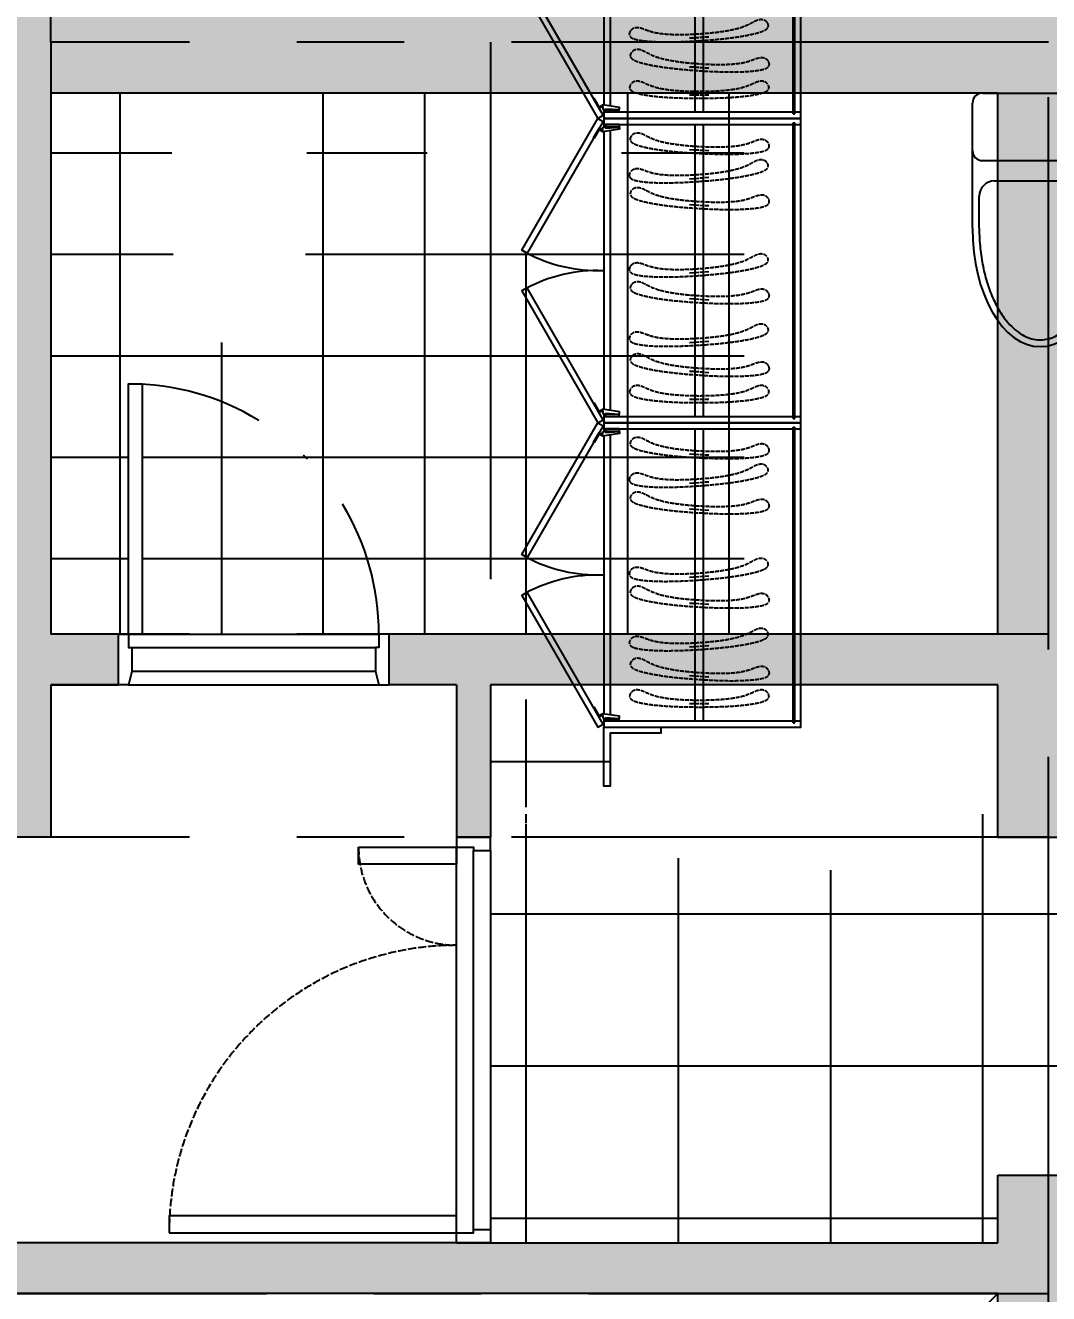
# Model space of a CAD drawing. Header units: millimetres. Extents: x 140860 to 617150, y 61650 to 208518.
# Drawn here: x 545615 to 548640, y 100277 to 104027 of the extents above; entities that cross this region are included whole.
import ezdxf

# ---------------------------------------------------------------- set-up
doc = ezdxf.new("R2010")
doc.units = ezdxf.units.MM
for name, pattern in [('ACAD_ISO02W100', [15, 12, -3]), ('ACAD_ISO04W100', [30, 24, -3, 0, -3]), ('CENTER', [50.800000000000004, 31.75, -6.35, 6.35, -6.35])]:
    doc.linetypes.add(name, pattern=pattern)
for name, color, linetype in [('CEN', 1, 'CENTER'), ('DIM', 3, 'Continuous'), ('FUN', 3, 'Continuous'), ('HAT', 9, 'Continuous'), ('WAL', 2, 'Continuous'), ('WIN', 4, 'Continuous')]:
    doc.layers.add(name, color=color, linetype=linetype)
doc.styles.get("Standard").update_dxf_attribs({"font": 'arial.ttf'})
doc.dimstyles.new('치수100', dxfattribs={"dimscale": 100, "dimtxt": 2.5, "dimasz": 2.5, "dimexe": 1.25, "dimexo": 8, "dimtad": 1, "dimtxsty": 'Standard', "dimcen": 2.5, "dimadec": 0, "dimazin": 0, "dimtfac": 1, "dimtmove": 0, "dimatfit": 1, "dimfxl": 1, "dimarcsym": 0})

# ---------------------------------------------------------------- blocks, each defined once
blk = doc.blocks.new('*U14')
at = {"color": 8}
for p, q in [((57.83243725977809, 612.6049635290054), (27.5215481273226, 595.1049635289982)), ((28.38714795086344, 593.6057006556128), (58.69803708331528, 611.1057006556165)), ((57.83243725977809, 612.6049635290054), (58.69803708331528, 611.1057006556165)), ((842.1675627402219, 612.6049635290054), (841.3019629166847, 611.1057006556165)), ((871.6128520491366, 593.6057006556128), (841.3019629166847, 611.1057006556165)), ((842.1675627402219, 612.6049635290054), (872.4784518726774, 595.1049635289982)), ((25.39589974767296, 582), (18, 582)), ((18.00000000000364, 537.220735255616), (18, 577.220735255616)), ((18, 577.220735255616), (27.56525603190312, 577.220735255616)), ((25, 577.220735255616), (25.00000000000728, 537.220735255616)), ((27.5215481273226, 595.1049635289982), (28.38714795086344, 593.6057006556128)), ((33.82439095215523, 587.8136966245928), (31.01290458155563, 595.1216819531709)), ((38.38306119810295, 586.8394749202542), (32.95422119900832, 596.242501624847)), ((863.5368516455974, 564), (36.46314835440216, 564)), ((860.8489944619587, 582), (39.15100553804086, 582)), ((861.616938801897, 586.8394749202542), (867.0457788009917, 596.242501624847)), ((866.1756090478448, 587.8136966245928), (868.9870954184444, 595.1216819531709)), ((872.4784518726774, 595.1049635289982), (871.6128520491366, 593.6057006556128)), ((882, 577.220735255616), (872.4347439680969, 577.220735255616)), ((882, 582), (874.604100252327, 582)), ((875, 577.220735255616), (874.9999999999927, 537.220735255616)), ((881.9999999999964, 537.220735255616), (882, 577.220735255616)), ((18.00000000000364, 537.220735255616), (25.82360810978935, 537.2207352556123)), ((881.9999999999964, 537.220735255616), (874.1763918902107, 537.2207352556123)), ((18, 0), (882, 0))]:
    blk.add_line(p, q, dxfattribs=at)
at = {"color": 1}
blk.add_line((450, 600.0000000000009), (450, 582.0000000000009), dxfattribs=at)
at = {"color": 8, "linetype": 'Continuous'}
for p, q in [((18, 312.5000000003492), (882, 312.5000000003492)), ((18, 287.500000000349), (882, 287.500000000313))]:
    blk.add_line(p, q, dxfattribs=at)
at = {"color": 8, "linetype": 'ACAD_ISO02W100'}
for p, q in [((69.5204203092544, 328.6517427610816), (69.5204203092544, 271.3482572395587)), ((152.8612018216909, 328.5888318767457), (149.0659125466454, 271.4111681238946)), ((237.6932180426747, 328.5914608660299), (241.4084455153488, 271.4085391346103)), ((366.992655482899, 328.6009644827253), (363.5825564197958, 271.399035517915)), ((443.2328378472207, 328.5769359098364), (447.3710003632391, 271.4230640908039)), ((645.3631450221792, 328.6009644827253), (641.953045959076, 271.399035517915)), ((721.603327386501, 328.5769359098364), (725.7414899025193, 271.4230640908039)), ((807.9628132936214, 328.6124017163238), (804.9609263731163, 271.3875982843165))]:
    blk.add_line(p, q, dxfattribs=at)
for p, q in [((13, 23), (887, 23)), ((13, 23), (13, 18)), ((13, 18), (887, 18)), ((887, 23), (887, 18))]:
    blk.add_line(p, q)
for points in [[(9, 584.41154273188), (398.7114317030082, 809.4115427318616), (389.7114317030082, 824.9999999999816), (0, 600)], [(891, 584.41154273188), (501.2885682969918, 809.4115427318616), (510.2885682969918, 824.9999999999816), (900, 600)]]:
    blk.add_lwpolyline(points, close=True)
for points in [[(18, 22.99999999999992), (18, 582), (0, 582), (0, 0), (18, 0), (18, 17.99999999999994)], [(882, 17.99999999999989), (882, 0), (900, 0), (900, 582), (882, 582), (882, 22.99999999999989)]]:
    blk.add_lwpolyline(points)
at = {"color": 8}
for points in [[(28.58840734937257, 576.7975155827024), (25.79029262526819, 537.5929220807028, 0.3918425513240941), (26.78361175336249, 536.3536033712243), (32.2137573515829, 535.5427447126475), (39.8232164833862, 586.501651758086), (29.36618043846829, 585.5508679813555, 0.8350501042338211)], [(871.4115926506274, 576.7975155827024), (874.2097073747318, 537.5929220807028, -0.3918425513240941), (873.2163882466375, 536.3536033712243), (867.7862426484171, 535.5427447126475), (860.1767835166138, 586.501651758086), (870.6338195615317, 585.5508679813555, -0.8350501042338211)]]:
    blk.add_lwpolyline(points, format="xyb", close=True, dxfattribs=at)
at = {"color": 1}
for centre, start, end in [((900, 600), 149.9999999999965, 179.9999999999999), ((0, 600), 1.144999685326866e-13, 29.99999999999526)]:
    blk.add_arc(centre, 450, start, end, dxfattribs=at)
at = {"color": 8}
for centre, start, end in [((35.66415754245827, 585.269715162767), 125.8738505391974, 169.4815578102439), ((35.66415754245827, 585.269715162767), 20.90886654812152, 30.00000000005818), ((864.3358424575417, 585.269715162767), 149.9999999999449, 159.0911334518781), ((864.3358424575417, 585.269715162767), 10.51844218975561, 54.12614946079784)]:
    blk.add_arc(centre, 3.139519514975, start, end, dxfattribs=at)
at = {"color": 8, "linetype": 'ACAD_ISO02W100'}
for points in [[(59.48765630746493, 300.000000000291), (59.48765630746493, 383.5598934752634), (69.39593159042488, 482.4603874194618), (86.37986854280462, 512.476105864971), (109.8922687216505, 498.8189326136674), (112.1002071342227, 472.7638035616656), (86.37986854280462, 433.2405727343466), (79.09070730096937, 353.5336097028921), (79.09070730096937, 300.000000000291), (79.09070730096937, 246.4663902976899), (86.37986854280553, 166.7594272662355), (112.1002071342236, 127.2361964389167), (109.8922687216518, 101.1810673869148), (86.37986854280553, 87.52389413561116), (69.39593159042579, 117.5396125811203), (59.48765630746539, 216.4401065253186), (59.48765630746493, 300.0000000002909)], [(140.9528222108011, 300.6644838666478), (146.4871097788837, 384.0409041463798), (162.9239461753214, 482.0680025976044), (181.8585739852524, 510.8929455793669), (204.4148142648237, 495.7085006492237), (204.8922373751475, 469.5643462524199), (176.6106947968174, 431.8313906078268), (164.0584357864022, 352.7822121108774), (160.5128306123079, 299.3661466273558), (156.9672254382131, 245.9500811438343), (158.9612791601867, 165.9353601416274), (182.0074650160104, 124.7954171447593), (178.0787072808898, 98.94373239097743), (153.7133999717516, 86.87380517008727), (138.7547374373094, 117.9484875237842), (135.4185346427194, 217.2880635869157), (140.9528222108011, 300.6644838666477)], [(229.5391762323598, 299.3495334517544), (224.1216347158784, 382.7336209113287), (227.5969258962295, 482.068428369244), (242.5990834061004, 513.1221356882022), (266.9474669591918, 501.0181048828115), (270.8400242558719, 475.1609445661362), (247.7362583409185, 434.0533103258424), (245.6301728757271, 354.0414597578145), (249.1009833450803, 300.6204822070783), (252.5717938144335, 247.1995046563422), (265.0133587403525, 168.1328284298732), (293.242041286192, 130.3603109864603), (292.7280125511552, 104.2168506873771), (270.1505336751707, 89.06400306751351), (251.2562840607484, 117.9154293703911), (234.956717748842, 215.9654459921801), (229.5391762323598, 299.3495334517543)], [(355.2726225951319, 300.5970442954412), (360.2452261262906, 384.0088480864553), (376.0214556594783, 482.1444288062203), (394.7615116729803, 511.0962468633527), (417.419510908052, 496.064067578572), (418.0730098134773, 469.923721729085), (390.0462484593359, 432.0011395347681), (378.02668774228, 352.8692117971214), (374.8409319260336, 299.4304774589124), (371.6551761097876, 245.9917431207033), (374.1881013287543, 165.9922673902822), (397.510851009315, 125.0084786485782), (393.7562991623236, 99.13091921229373), (369.4728381151108, 86.89716006169752), (354.3052200577936, 117.8703877054198), (350.3000190639741, 217.1852405044269), (355.2726225951319, 300.597044295441)], [(435.2953496526025, 299.2754854695184), (429.261084618397, 382.6172123717472), (432.0014062094001, 481.9750115576552), (446.7734192360481, 513.1388543781906), (471.2106815711099, 501.2152830611026), (475.2944224688881, 475.3876272977546), (452.4954012438393, 434.1101973454612), (450.9812975237601, 354.0849555949236), (454.8472190292723, 300.6911168239227), (458.7131405347845, 247.2972780529217), (471.7392967480259, 168.3248076495251), (500.2466462129037, 130.7621583982532), (499.9260397008175, 104.6156107597103), (477.4612787558181, 89.29615061679567), (458.3541046187374, 118.0070085750275), (441.3296146868083, 215.9337585672895), (435.2953496526025, 299.2754854695183)], [(633.6431121344121, 300.5970442954412), (638.6157156655709, 384.0088480864553), (654.3919451987585, 482.1444288062203), (673.1320012122605, 511.0962468633527), (695.7900004473322, 496.064067578572), (696.4434993527575, 469.923721729085), (668.4167379986161, 432.0011395347681), (656.3971772815603, 352.8692117971214), (653.2114214653138, 299.4304774589124), (650.0256656490678, 245.9917431207033), (652.5585908680346, 165.9922673902822), (675.8813405485953, 125.0084786485782), (672.1267887016038, 99.13091921229373), (647.843327654391, 86.89716006169752), (632.6757095970738, 117.8703877054198), (628.6705086032543, 217.1852405044269), (633.6431121344121, 300.597044295441)], [(713.6658391918827, 299.2754854695184), (707.6315741576773, 382.6172123717472), (710.3718957486803, 481.9750115576552), (725.1439087753283, 513.1388543781906), (749.5811711103902, 501.2152830611026), (753.6649120081684, 475.3876272977546), (730.8658907831195, 434.1101973454612), (729.3517870630403, 354.0849555949236), (733.2177085685526, 300.6911168239227), (737.0836300740648, 247.2972780529217), (750.1097862873062, 168.3248076495251), (778.6171357521839, 130.7621583982532), (778.2965292400977, 104.6156107597103), (755.8317682950983, 89.29615061679567), (736.7245941580177, 118.0070085750275), (719.7001042260886, 215.9337585672895), (713.6658391918827, 299.2754854695183)], [(796.4428815875917, 300.5255740165902), (800.8202305222749, 383.9707333360662), (815.8958790060951, 482.2163767218248), (834.4288920775907, 511.3011647508659), (857.1935664568664, 496.4310287800056), (858.0335553353452, 470.2960108799884), (830.278078067251, 432.1744280966487), (818.8234151776969, 352.9587571382216), (816.0190160855459, 299.4986531959137), (813.2146169933949, 246.0385492536057), (816.3182594303667, 166.0591817209066), (839.9328273420115, 125.2428397163489), (836.3630027335967, 99.33915090152288), (812.1674454200274, 86.93244506668944), (796.779225088138, 117.796666152272), (792.0655326529086, 217.0804146971139), (796.4428815875917, 300.5255740165901)]]:
    blk.add_open_spline(points, degree=3, knots=[0, 0, 0, 0, 1, 2, 3, 4, 5, 6, 6, 6, 7, 8, 9, 10, 11, 12, 12, 12, 12], dxfattribs=at)
blk = doc.blocks.new('변기')
at = {"linetype": 'ByBlock'}
for p, q in [((-170, 0), (170, 0)), ((-200, -170), (-200, -30)), ((200, -170), (200, -30)), ((-200, -400), (-200, -170)), ((200, -400), (200, -170)), ((-170, -200), (170, -200))]:
    blk.add_line(p, q, dxfattribs=at)
at = {"color": 8, "linetype": 'ByBlock'}
for p, q in [((-135, -260), (135, -260)), ((-180, -400), (-180, -305)), ((180, -400), (180, -305))]:
    blk.add_line(p, q, dxfattribs=at)
at = {"linetype": 'ByBlock'}
for centre, start, end in [((-170, -30), 90, 180), ((170, -30), 0, 90), ((-170, -170), 180, 270), ((170, -170), 270, 0)]:
    blk.add_arc(centre, 30, start, end, dxfattribs=at)
at = {"color": 8, "linetype": 'ByBlock'}
for centre, start, end in [((-135, -305), 90, 180), ((135, -305), 0, 90)]:
    blk.add_arc(centre, 45, start, end, dxfattribs=at)
at = {"linetype": 'ByBlock'}
blk.add_ellipse((0, -400), major_axis=(0, 350), ratio=0.5714285714285714, start_param=1.570796326794897, end_param=4.71238898038469, dxfattribs=at)
at = {"color": 8, "linetype": 'ByBlock'}
blk.add_open_spline([(-180, -400), (-180, -410.1869004060864), (-179.737068768969, -420.3737896171515), (-178.2407227293588, -449.3055829998339), (-176.3692516685696, -467.9422658626572), (-170.8901910792629, -504.3552809737739), (-167.2825622314704, -522.1311054452672), (-158.455969899398, -556.2889102018671), (-153.2369236826198, -572.6703141845646), (-141.3755887649313, -603.5445995853515), (-134.7331985352212, -618.0366984325228), (-120.2795419677277, -644.6962279897416), (-112.4683967551391, -656.8623965625302), (-97.76943517650943, -676.193515076593), (-91.04517423934885, -683.8718285585637), (-77.25466170304571, -697.4726792827132), (-70.18939994546236, -703.3947055382305), (-55.89650753105525, -713.4413286920171), (-48.67054824641673, -717.5662787153269), (-34.19613736044266, -724.0524116611923), (-26.94872659628163, -726.4157034574891), (-12.48389185441192, -729.4529474471929), (-5.264666746661533, -730.1294300145819), (9.17451320530381, -729.8300357399858), (16.39796660290449, -728.853833959729), (30.87045982579002, -725.2043495799298), (38.12071580227348, -722.5283627119497), (52.58147146520787, -715.4053534099949), (59.79063865021453, -710.9565408830531), (74.01882360427408, -700.2634868618916), (81.0362507708196, -694.0191327387583), (94.69767450718791, -679.7889108514064), (101.340818278899, -671.8036053588148), (114.0764682589215, -654.2129837679677), (120.1686878114415, -644.6082209926099), (131.6474024810886, -623.948990536097), (137.0338545710838, -612.8949118353776), (146.9718783139542, -589.5416991841048), (151.5234756357095, -577.2428279505693), (159.6882727687189, -551.629446074774), (163.3015033920237, -538.315129532537), (169.5106557827676, -510.9183960576775), (172.1065982791479, -496.8361419421271), (176.2260578537825, -468.1639678392094), (177.7495858392795, -453.5741983404732), (179.5725336485775, -425.9711006616126), (180, -412.9855691744015), (180, -400)], degree=3, knots=[1.570796326794897, 1.570796326794897, 1.570796326794897, 1.570796326794897, 1.661060001279006, 1.661060001279006, 1.828273719406259, 1.828273719406259, 1.995487437533511, 1.995487437533511, 2.162701155660764, 2.162701155660764, 2.329914873788017, 2.329914873788017, 2.497128591915269, 2.497128591915269, 2.628390990860684, 2.628390990860684, 2.759653389806098, 2.759653389806098, 2.890915788751512, 2.890915788751512, 3.022178187696926, 3.022178187696926, 3.15344058664234, 3.15344058664234, 3.284702985587754, 3.284702985587754, 3.415965384533168, 3.415965384533168, 3.547227783478582, 3.547227783478582, 3.678490182423996, 3.678490182423996, 3.80975258136941, 3.80975258136941, 3.941014980314824, 3.941014980314824, 4.072277379260238, 4.072277379260238, 4.203539778205652, 4.203539778205652, 4.334802177151066, 4.334802177151066, 4.46606457609648, 4.46606457609648, 4.597326975041894, 4.597326975041894, 4.71238898038469, 4.71238898038469, 4.71238898038469, 4.71238898038469], dxfattribs=at)
blk = doc.blocks.new('*U8')
at = {"color": 8}
for p, q in [((30, 0), (1170.000000000015, 0)), ((40, -50), (1160.000000000015, -50)), ((1160.000000000015, -100), (40, -100))]:
    blk.add_line(p, q, dxfattribs=at)
for points in [[(29.99999999994179, 849.9999999999854), (30, 0), (80, 0), (79.99999999994179, 849.9999999999854)], [(1170.000000000073, 290.0000000000291), (1170.000000000015, 0), (1120.000000000015, 0), (1120.000000000073, 290.0000000000291)], [(0, 0), (30, 0), (30, -50), (40, -50), (40, -100), (0, -100)], [(1200.000000000015, 0), (1170.000000000015, 0), (1170.000000000015, -50), (1160.000000000015, -50), (1160.000000000015, -100), (1200.000000000015, -100)]]:
    blk.add_lwpolyline(points, close=True)
at = {"color": 1, "linetype": 'ACAD_ISO04W100'}
for centre, radius, start, end in [((30, 0), 849.9999999999854, 7.016709298534874e-15, 90), ((1170.000000000015, 5.820766091346741e-11), 290.0000000000291, 90, 180)]:
    blk.add_arc(centre, radius, start, end, dxfattribs=at)
blk = doc.blocks.new('*U9')
at = {"color": 8}
for p, q in [((30, 0), (770, 0)), ((40, -40), (760, -40)), ((760, -110), (40, -110)), ((30.00000000001455, -150), (769.9999999999854, -150))]:
    blk.add_line(p, q, dxfattribs=at)
for points in [[(30, 0), (29.99999999999999, 740), (70, 740), (70, 0)], [(0, -150), (0, 0), (30, 0), (30, -40), (40, -40), (40, -110), (30.00000000001455, -150)], [(800, -150), (800, 0), (770, 0), (770, -40), (760, -40), (760, -110), (769.9999999999854, -150)]]:
    blk.add_lwpolyline(points, close=True)
at = {"color": 1}
for start, end in [(58.67428233627227, 90), (44.3179033588327, 45.68209664116776), (0, 31.32571766372737)]:
    blk.add_arc((30, 0), 740, start, end, dxfattribs=at)
blk = doc.blocks.new('*D109')
at = {"layer": 'Defpoints', "color": 0, "transparency": 16777216}
for p in [(548639.5315063708, 105277.531924489), (546989.5315063708, 103976.8497476398), (548639.5315063708, 103976.8497476398)]:
    blk.add_point(p, dxfattribs=at)
at = {"layer": 'DIM', "color": 0, "lineweight": -2, "transparency": 16777216}
for p, q in [((546989.5315063708, 104776.8497476398), (546989.5315063708, 105402.531924489)), ((548639.5315063708, 104776.8497476398), (548639.5315063708, 105402.531924489)), ((547239.5315063708, 105277.531924489), (548389.5315063708, 105277.531924489))]:
    blk.add_line(p, q, dxfattribs=at)
at = {"layer": 'DIM', "color": 0, "transparency": 16777216}
for points in [[(547239.5315063708, 105319.1985911557), (547239.5315063708, 105235.8652578223), (546989.5315063708, 105277.531924489)], [(548389.5315063708, 105319.1985911557), (548389.5315063708, 105235.8652578223), (548639.5315063708, 105277.531924489)]]:
    blk.add_solid(points, dxfattribs=at)
at = {"layer": 'DIM', "color": 0, "transparency": 16777216, "insert": (547814.5315063708, 105467.6751714194), "char_height": 250, "attachment_point": 5}
blk.add_mtext('1650', dxfattribs=at)

msp = doc.modelspace()

# ---------------------------------------------------------------- hatches: boundary and pattern name
at = {"layer": 'HAT', "true_color": 0x939598}
h = msp.add_hatch(color=252, dxfattribs=at)
h.dxf.hatch_style = 1
h.paths.add_polyline_path([(540939.5315063708, 105056.8497476398), (540939.5315063708, 105126.8497476398), (539839.5315063708, 105126.8497476398), (539839.5315063708, 100276.8497476398), (539839.5315063708, 99576.84974763978), (540139.5315063708, 99576.84974763978), (540139.5315063708, 100276.8497476398), (543389.5315063708, 100276.8497476398), (543389.5315063708, 101626.8497476398), (543589.5315063708, 101626.8497476398), (543589.5315063708, 101776.8497476398), (543239.5315063708, 101776.8497476398), (543239.5315063708, 100426.8497476398), (540139.5315063708, 100426.8497476398), (540139.5315063708, 104826.8497476398), (540939.5315063708, 104826.8497476398)])
h.paths.add_polyline_path([(545839.5315063708, 105126.8497476398), (543939.5315063708, 105126.8497476398), (543939.5315063708, 104826.8497476398), (545539.5315063708, 104826.8497476398), (545539.5315063708, 103826.8497476398), (545539.5315063708, 103769.8497476398), (545539.5315063708, 103751.8497476398), (545539.5315063709, 101776.8497476398), (544489.5315063708, 101776.8497476398), (544489.5315063708, 101626.8497476398), (545689.5315063708, 101626.8497476398), (545689.5315063708, 102076.8497476398), (545889.5315063708, 102076.8497476398), (545889.5315063708, 102226.8497476398), (545689.5315063708, 102226.8497476398), (545689.5315063708, 103826.8497476398), (548489.5315063708, 103826.8497476398), (548489.5315063708, 102226.8497476398), (547739.5315063708, 102226.8497476398), (546689.5315063708, 102226.8497476398), (546689.5315063708, 102076.8497476398), (546889.5315063708, 102076.8497476398), (546889.5315063708, 101626.8497476398), (546989.5315063708, 101626.8497476398), (546989.5315063708, 102076.8497476398), (548489.5315063708, 102076.8497476398), (548489.5315063708, 101626.8497476398), (548789.5315063708, 101626.8497476398), (548789.5315063708, 102226.8497476398), (548789.5315063708, 104126.8497476398), (545839.5315063708, 104126.8497476398)])
h.paths.add_polyline_path([(548789.5315063708, 100276.8497476398), (548789.5315063708, 100626.8497476398), (548689.5315063708, 100626.8497476398), (548489.5315063708, 100626.8497476398), (548489.5315063708, 100426.8497476398), (546989.5315063708, 100426.8497476398), (546889.5315063708, 100426.8497476398), (544739.5315063708, 100426.8497476398), (544739.5315063708, 100276.8497476398), (548489.5315063708, 100276.8497476398), (548489.5315063708, 98576.84974763978), (548719.5315063708, 98576.84974763978), (548789.5315063708, 98576.84974763978)])
h.paths.add_polyline_path([(548789.5315063708, 97476.84974763978), (548489.5315063708, 97476.84974763978), (548489.5315063708, 96576.84974763978), (545839.5315063708, 96576.84974763978), (545839.5315063708, 97476.84974763978), (544489.5315063708, 97476.84974763978), (544489.5315063708, 96626.84974763978), (544589.5315063708, 96626.84974763978), (544589.5315063708, 97376.84974763978), (545739.5315063708, 97376.84974763978), (545739.5315063708, 97016.84974763978), (545739.5315063708, 96576.84974763978), (545739.5315063708, 95676.84974763978), (545379.5315063708, 95676.84974763978), (544589.5315063708, 95676.84974763978), (544589.5315063708, 95726.84974763978), (544489.5315063708, 95726.84974763978), (544489.5315063708, 95676.84974763978), (540139.5315063708, 95676.84974763978), (540139.5315063708, 96376.84974763979), (539909.5315063708, 96376.84974763979), (539839.5315063708, 96376.84974763978), (539839.5315063708, 95376.84974763978), (546039.5315063708, 95376.84974763978), (546039.5315063708, 96276.84974763978), (548789.5315063708, 96276.84974763978)])
at = {"layer": 'HAT'}
h = msp.add_hatch(dxfattribs=at)
h.set_pattern_fill('_USER', color=256, scale=150, pattern_type=0)
h.set_pattern_definition([(0, (126795, 150.0000000000437), (0, 150), [])])
edge = h.paths.add_edge_path()
edge.add_line((544913.794935697, 104201.113176966), (544957.5315063708, 104244.8497476398))
edge.add_line((544957.5315063708, 104244.8497476398), (544957.5315063708, 104610.6726142938))
edge.add_line((544957.5315063708, 104610.6726142938), (544954.7432916329, 104612.2823908232))
edge.add_line((544954.7432916329, 104612.2823908232), (544938.0300055956, 104609.7866727156))
edge.add_line((544938.0300055956, 104609.7866727156), (544928.4258057151, 104593.1517105565))
edge.add_line((544928.4258057151, 104593.1517105565), (544926.9265428418, 104594.01731038))
edge.add_line((544926.9265428418, 104594.01731038), (544954.5605579212, 104624.3119702489))
edge.add_arc((544958.4277969359, 104622.0792187626), 4.465502972586933, -81.50703938243203, 149.9999999996209, ccw=False)
edge.add_line((544959.0872976885, 104617.6626844249), (545002.3107711151, 104619.5622468446))
edge.add_line((545002.3107711151, 104619.5622468446), (545002.3107711151, 104626.02613953))
edge.add_arc((545002.0218009299, 104624.8935004835), 1.168920432514613, 8.492960617443373, 75.68745538620908, ccw=False)
edge.add_line((545003.1779029996, 104625.0661358864), (545003.9887616581, 104619.6359902882))
edge.add_line((545003.9887616581, 104619.6359902882), (544975.5315063708, 104615.3865992854))
edge.add_line((544975.5315063708, 104615.3865992854), (544975.5315063708, 104262.8497476398))
edge.add_line((544975.5315063708, 104262.8497476398), (545111.2776181682, 104398.5958594372))
edge.add_spline(control_points=[(545111.2776181682, 104398.5958594372), (545097.6096866467, 104400.8742846004), (545050.7848403068, 104410.5152170704), (545028.4352595074, 104424.981748852), (545043.4674387921, 104447.6397480871), (545069.6077846417, 104448.2932469925), (545096.5157834695, 104428.4068358351), (545127.9322775948, 104419.9852245842), (545131.7370677465, 104419.0553090155)], knot_values=[0.6841267009211387, 0.6841267009211387, 0.6841267009211387, 0.6841267009211387, 1, 2, 3, 4, 5, 5.12865242324556, 5.12865242324556, 5.12865242324556, 5.12865242324556], degree=3, periodic=0)
edge.add_line((545131.7370677465, 104419.0553090155), (545174.6359891987, 104461.9542304678))
edge.add_spline(control_points=[(545174.6359891988, 104461.9542304678), (545129.181642337, 104460.4500464916), (545054.4764515058, 104463.6816186592), (545026.3926519926, 104476.9936564151), (545038.3162233096, 104501.4309187502), (545064.143879073, 104505.5146596479), (545101.406888519, 104484.9329484258), (545163.2155074382, 104481.9345384111), (545195.5161688705, 104482.8344101396)], knot_values=[0.2965016212924941, 0.2965016212924941, 0.2965016212924941, 0.2965016212924941, 1, 2, 3, 4, 5, 5.708236158773217, 5.708236158773217, 5.708236158773217, 5.708236158773217], degree=3, periodic=0)
edge.add_line((545195.5161688705, 104482.8344101395), (545227.0315063703, 104514.3497476394))
edge.add_line((545227.0315063704, 104514.3497476394), (545227.0315063704, 104548.9556976711))
edge.add_spline(control_points=[(545227.0315063705, 104548.9556976711), (545150.8127054507, 104553.4041480681), (545056.8419539111, 104568.0471372543), (545028.2303416198, 104586.2786397174), (545043.1004775907, 104609.0433140966), (545069.2354954907, 104609.8833029751), (545106.3043815683, 104582.894270785), (545180.1026270972, 104571.6341907106), (545227.0315063704, 104568.6252540748)], knot_values=[0.04880651741538056, 0.04880651741538056, 0.04880651741538056, 0.04880651741538056, 1, 2, 3, 4, 5, 5.917157424042503, 5.917157424042503, 5.917157424042503, 5.917157424042503], degree=3, periodic=0)
edge.add_spline(control_points=[(545227.0315063704, 104568.6252540748), (545231.2703743596, 104568.3534707851), (545235.6040804533, 104568.1010873701), (545240.0328531748, 104567.8687637253), (545244.1107406791, 104567.6548467448), (545248.1102505713, 104567.4662764231), (545252.0315063704, 104567.3025217759)], knot_values=[5.917157424042503, 5.917157424042503, 5.917157424042503, 5.917157424042503, 6, 6, 6, 6.076279079228819, 6.076279079228819, 6.076279079228819, 6.076279079228819], degree=3, periodic=0)
edge.add_spline(control_points=[(545252.0315063704, 104567.3025217759), (545261.5563353414, 104566.9047576189), (545270.6194523914, 104566.6534099916), (545279.2226277462, 104566.5408690151)], knot_values=[6.076279079228819, 6.076279079228819, 6.076279079228819, 6.076279079228819, 6.261562881392669, 6.261562881392669, 6.261562881392669, 6.261562881392669], degree=3, periodic=0)
edge.add_line((545279.2226277462, 104566.5408690151), (545539.5315063708, 104826.8497476398))
edge.add_line((545539.5315063708, 104826.8497476398), (543939.5315063708, 104826.8497476398))
edge.add_line((543939.5315063708, 104826.8497476398), (543894.5315063706, 104826.8497476398))
edge.add_line((543894.5315063708, 104826.8497476398), (540984.5315063708, 104826.8497476398))
edge.add_line((540984.5315063708, 104826.8497476398), (540939.5315063708, 104826.8497476398))
edge.add_line((540939.5315063708, 104826.8497476398), (540139.5315063708, 104826.8497476398))
edge.add_line((540139.5315063708, 104826.8497476398), (540139.5315063708, 100426.8497476398))
edge.add_line((540139.5315063708, 100426.8497476398), (540439.5315063708, 100426.8497476398))
edge.add_line((540439.5315063708, 100426.8497476398), (540439.5315063708, 100876.8497476398))
edge.add_line((540439.5315063708, 100876.8497476398), (540889.5315063708, 100876.8497476398))
edge.add_line((540889.5315063708, 100876.8497476398), (540889.5315063708, 102526.8497476398))
edge.add_line((540889.5315063708, 102526.8497476398), (542489.5315063708, 102526.8497476398))
edge.add_line((542489.5315063708, 102526.8497476398), (542489.5315063708, 101776.8497476398))
edge.add_line((542489.5315063708, 101776.8497476398), (544765.6694395731, 104052.9876808422))
edge.add_line((544765.6694395731, 104052.9876808422), (544714.5315063708, 104141.5611793428))
edge.add_line((544714.5315063708, 104141.5611793428), (544730.119963639, 104150.5611793428))
edge.add_line((544730.119963639, 104150.5611793428), (544730.3000356966, 104150.2492853899))
edge.add_arc((544939.5315063708, 103751.8497476398), 449.9999999999645, 93.27867101688071, 117.70755722404519, ccw=False)
h.paths.add_polyline_path([(543248.962788297, 103665.1124446256), (543248.962788297, 102939.7715048468), (542092.7195119855, 102939.7715048468), (542092.7195119855, 103665.1124446256)], flags=0)
h.paths.add_polyline_path([(542707.7736328432, 104085.3199109807), (542637.7736328432, 104085.3199109807), (542637.7736328432, 104025.3199109807), (542087.7736328432, 104025.3199109807), (542087.7736328432, 104085.3199109807), (542087.7736328432, 104525.3199109807), (542087.7736328432, 104585.3199109807), (542637.7736328432, 104585.3199109807), (542637.7736328432, 104525.3199109807), (542707.7736328432, 104525.3199109807)], flags=16)
h.paths.add_polyline_path([(541409.5315063708, 104305.3199109807, -1), (541969.5315063708, 104305.3199109807, -1)], flags=16)
h.paths.add_polyline_path([(544962.3107711151, 104633.8497476398), (544962.3107711151, 104626.8497476398), (545002.3107711151, 104626.8497476398), (545002.3107711151, 104633.8497476398)], flags=16)
h.paths.add_polyline_path([(544962.3107711151, 104633.8497476398), (544957.5315063708, 104633.8497476398), (544957.5315063708, 104626.4538478921), (544962.3107711151, 104624.2844916079)], flags=16)
h.paths.add_polyline_path([(541291.2893798983, 104085.3199109807), (541291.2893798983, 104025.3199109807), (540741.2893798983, 104025.3199109807), (540741.2893798983, 104085.3199109807), (540671.2893798983, 104085.3199109807), (540671.2893798983, 104525.3199109807), (540741.2893798983, 104525.3199109807), (540741.2893798983, 104585.3199109807), (541291.2893798983, 104585.3199109807), (541291.2893798983, 104525.3199109807)], flags=16)
h.paths.add_polyline_path([(547889.5315063708, 99676.84974763978), (546584.6643217846, 98371.98256305372), (547102.6566892285, 98371.98256305372), (547102.6566892285, 97661.08849853986), (545873.7702572709, 97661.08849853986), (545689.5315063708, 97476.84974763978), (545839.5315063708, 97476.84974763978), (545839.5315063708, 96576.84974763978), (546839.5315063708, 96576.84974763978), (546839.5315063708, 97176.84974763978), (547889.5315063708, 97176.84974763978)])
h.paths.add_polyline_path([(546789.5315063708, 97476.84974763978), (546789.5315063708, 97396.84974763978), (546379.5315063708, 97396.84974763978), (546369.5315063708, 97396.84974763978), (545889.5315063708, 97396.84974763978), (545889.5315063708, 97476.84974763978), (546369.5315063708, 97476.84974763978)], flags=16)
h.paths.add_polyline_path([(545379.5315063708, 97016.84974763978), (545229.5315063708, 97016.84974763978), (544009.5315063708, 95796.84974763978), (544489.5315063708, 95796.84974763978), (544489.5315063708, 95756.84974763978), (544529.5315063708, 95756.84974763978), (544529.5315063708, 95766.84974763978), (544549.5315063708, 95766.84974763978), (544589.5315063708, 95756.84974763979), (544589.5315063708, 95726.84974763978), (544589.5315063708, 95676.84974763978), (545379.5315063708, 95676.84974763978)])
h.paths.add_polyline_path([(542031.6617313543, 102931.5209463822), (543322.4739816872, 102931.5209463822), (543322.4739816872, 103676.9270715486), (542031.6617313543, 103676.9270715486)], flags=24)
h = msp.add_hatch(dxfattribs=at)
h.set_pattern_fill('_USER', color=256, scale=300, double=1, pattern_type=0)
h.set_pattern_definition([(0, (126795, 150.0000000000437), (0, 300), []), (90, (126795, 150.0000000000437), (-300, 1.83697019872103e-14), [])])
edge = h.paths.add_edge_path()
edge.add_line((547739.5315063708, 103826.8497476398), (547374.5315063708, 103826.8497476398))
edge.add_line((547374.5315063708, 103826.8497476398), (547379.527461264, 103433.9867943398))
edge.add_arc((547329.5315063715, 103433.3507956157), 49.99999999999673, -77.39773515850248, 0.728820507838293, ccw=False)
edge.add_arc((547089.5315063716, 104506.8497476413), 1150.000000000031, 257.3973542637289, 282.6022648414631, ccw=False)
edge.add_arc((546849.5243698971, 103433.3523911278), 49.9999999999446, 179.2703774009563, 257.3973542637148, ccw=False)
edge.add_line((546799.5284239128, 103433.9890897518), (546804.5315063708, 103826.8497476398))
edge.add_line((546804.5315063708, 103826.8497476398), (546417.0315063708, 103826.8497476398))
edge.add_arc((546417.0315063708, 103796.8497476398), 30, 0, 90, ccw=False)
edge.add_line((546447.0315063708, 103796.8497476398), (546447.0315063708, 103656.8497476398))
edge.add_line((546447.0315063708, 103656.8497476398), (546447.0315063708, 103426.8497476398))
edge.add_ellipse((546247.0315063708, 103426.8497476398), major_axis=(1.931423172839064e-11, 349.9999999999999), ratio=0.5714285714285715, start_angle=90.00000000000182, end_angle=270.0000000000018, ccw=False)
edge.add_line((546047.0315063708, 103426.8497476398), (546047.0315063708, 103656.8497476398))
edge.add_line((546047.0315063708, 103656.8497476398), (546047.0315063708, 103796.8497476398))
edge.add_arc((546077.0315063708, 103796.8497476398), 30, 90, 180, ccw=False)
edge.add_line((546077.0315063708, 103826.8497476398), (545689.5315063708, 103826.8497476398))
edge.add_line((545689.5315063708, 103826.8497476398), (545689.5315063708, 102226.8497476398))
edge.add_line((545689.5315063708, 102226.8497476398), (545889.5315063708, 102226.8497476398))
edge.add_line((545889.5315063708, 102226.8497476398), (545919.5315063708, 102226.8497476398))
edge.add_line((545919.5315063708, 102226.8497476398), (545919.5315063708, 102966.8497476398))
edge.add_line((545919.5315063708, 102966.8497476398), (545959.5315063708, 102966.8497476398))
edge.add_line((545959.5315063708, 102966.8497476398), (545959.5315063708, 102226.8497476398))
edge.add_line((545959.5315063708, 102226.8497476398), (546659.5315063708, 102226.8497476398))
edge.add_line((546659.5315063708, 102226.8497476398), (546689.5315063708, 102226.8497476398))
edge.add_line((546689.5315063708, 102226.8497476398), (547739.5315063708, 102226.8497476398))
edge.add_line((547739.5315063708, 102226.8497476398), (547739.5315063708, 103826.8497476398))
h = msp.add_hatch(dxfattribs=at)
h.set_pattern_fill('_USER', color=256, scale=450, double=1, pattern_type=0)
h.set_pattern_definition([(0, (126795, 150.0000000000437), (0, 450), []), (90, (126795, 150.0000000000437), (-450, 2.755455298081545e-14), [])])
h.paths.add_polyline_path([(548689.5315063708, 101581.8497476398), (548689.5315063708, 101626.8497476398), (548489.5315063708, 101626.8497476398), (548489.5315063708, 101694.8497476398), (548434.7084209069, 101694.8497476398), (548430.5315063708, 101692.4382049079), (548439.5315063708, 101676.8497476398), (548136.4226150461, 101501.8497476398), (548127.4226150461, 101517.4382049079), (548127.8237264906, 101517.6697867083, -0.1185881400518532), (548089.5315063708, 101676.8497476398, -0.1185881400518531), (548051.2392862509, 101517.6697867083), (548051.6403976954, 101517.4382049079), (548042.6403976954, 101501.8497476398), (547739.5315063708, 101676.8497476398), (547436.4226150461, 101501.8497476398), (547427.4226150461, 101517.4382049079), (547427.8237264906, 101517.6697867083, -0.1185881400518532), (547389.5315063708, 101676.8497476398), (547389.5315063708, 101694.8497476398), (547080.7086397167, 101694.8497476398), (547079.0988631872, 101692.0615329018), (547081.5945812949, 101675.3482468647), (547098.229543454, 101665.7440469842), (547097.3639436306, 101664.2447841108), (547067.053054498, 101681.7447841108), (547072.3859975433, 101690.9817124191), (547053.5456294268, 101692.6947328463), (547057.5315063708, 101694.8497476398), (547065.3188330946, 101739.340042199, -0.3714350189971891), (547066.3151181241, 101740.4961442685), (547071.7452637223, 101741.3070029271), (547075.9946547251, 101712.8497476398), (547090.8239854793, 101712.8497476398), (547389.5315063708, 101874.3497476398), (547057.5315063708, 102053.8497476398), (547052.5315063708, 102053.8497476398), (547052.5315063708, 102076.8497476398), (546989.5315063708, 102076.8497476398), (546989.5315063708, 101626.8497476398), (546989.5315063708, 101586.8497476398), (546989.5315063708, 100466.8497476398), (546989.5315063708, 100426.8497476398), (548489.5315063708, 100426.8497476398), (548489.5315063708, 100626.8497476398), (548689.5315063708, 100626.8497476398), (548689.5315063708, 100671.8497476398)])

# ---------------------------------------------------------------- linework, layer by layer
at = {"layer": 'CEN', "ltscale": 50}
for p, q in [((545689.5315, 103976.8497476398), (545689.5315, 104976.8497476398)), ((545689.5315, 103976.8497476398), (545689.5315, 101626.8497476398)), ((548639.5315, 103976.8497476398), (545689.5315, 103976.8497476398)), ((548639.5315, 103976.8497476398), (546989.5315, 103976.8497476398)), ((546989.5315, 103976.8497476398), (546989.5315, 101626.8497476398)), ((548639.5315, 102226.8497476398), (548639.5315, 103976.8497476398)), ((545689.5315, 103826.8497476398), (545689.5315, 102226.8497476398)), ((548639.5315, 102226.8497476398), (545689.5315, 102226.8497476398)), ((548639.5315, 100276.8497476398), (548639.5315, 102226.8497476398)), ((548639.5315, 101626.8497476398), (543389.5315, 101626.8497476398)), ((544739.5315, 100276.8497476398), (548639.5315, 100276.8497476398)), ((548639.5315, 96426.84974763978), (548639.5315, 100276.8497476398))]:
    msp.add_line(p, q, dxfattribs=at)
at = {"layer": 'FUN'}
msp.add_lwpolyline([(547324.919317974, 101951.8497476397), (547342.919317974, 101951.8497476397), (547492.919317974, 101951.8497476397), (547492.8741755879, 101933.8498042463), (547342.919317974, 101933.8498042463), (547342.919317974, 101776.8497476397), (547324.919317974, 101776.8497476397)], close=True, dxfattribs=at)
at = {"layer": 'HAT'}
msp.add_line((548489.5315063708, 100276.8497476398), (543889.5315063708, 95676.84974763978), dxfattribs=at)
at = {"layer": 'WAL'}
for p, q in [((548489.5315063708, 103826.8497476398), (545689.5315063708, 103826.8497476398)), ((545689.5315063708, 103826.8497476398), (545689.5315063708, 102226.8497476398)), ((548489.5315063708, 102226.8497476398), (548489.5315063708, 103826.8497476398)), ((545889.5315063708, 102226.8497476398), (545689.5315063708, 102226.8497476398)), ((545889.5315063708, 102076.8497476398), (545889.5315063708, 102226.8497476398)), ((548489.5315063708, 102226.8497476398), (546689.5315063708, 102226.8497476398)), ((546689.5315063708, 102076.8497476398), (546689.5315063708, 102226.8497476398)), ((545889.5315063708, 102076.8497476398), (545689.5315063708, 102076.8497476398)), ((545689.5315063708, 102076.8497476398), (545689.5315063708, 101626.8497476398)), ((545689.5315063708, 102076.8497476398), (545889.5315063708, 102076.8497476398)), ((546889.5315063708, 102076.8497476398), (546689.5315063708, 102076.8497476398)), ((546889.5315063708, 102076.8497476398), (546889.5315063708, 101626.8497476398)), ((546989.5315063708, 102076.8497476398), (546989.5315063708, 101626.8497476398)), ((548489.5315063708, 102076.8497476398), (546989.5315063708, 102076.8497476398)), ((548489.5315063708, 101626.8497476398), (548489.5315063708, 102076.8497476398)), ((545689.5315063708, 101626.8497476398), (544489.5315063708, 101626.8497476398)), ((546889.5315063708, 101626.8497476398), (546989.5315063708, 101626.8497476398)), ((548489.5315063708, 101626.8497476398), (548789.5315063708, 101626.8497476398)), ((548489.5315063708, 100426.8497476398), (548489.5315063708, 100626.8497476398)), ((548489.5315063708, 100626.8497476398), (548789.5315063708, 100626.8497476398)), ((546889.5315063708, 100426.8497476398), (544739.5315063708, 100426.8497476398)), ((546889.5315063708, 100426.8497476398), (546989.5315063708, 100426.8497476398)), ((546989.5315063708, 100426.8497476398), (548489.5315063708, 100426.8497476398)), ((548489.5315063708, 100276.8497476398), (544739.5315063708, 100276.8497476398)), ((548489.5315063708, 97476.84974763978), (548489.5315063708, 100276.8497476398))]:
    msp.add_line(p, q, dxfattribs=at)

# ---------------------------------------------------------------- block references
at = {"layer": 'FUN', "rotation": 90}
for p in [(547906.919317974, 103751.8497476397), (547906.919317974, 102851.8497476397), (547906.919317974, 101951.8497476397)]:
    msp.add_blockref('*U14', p, dxfattribs=at)
at = {"layer": 'FUN'}
msp.add_blockref('변기', (548614.419317974, 103826.8497476397), dxfattribs=at)
at = {"layer": 'WIN'}
msp.add_blockref('*U9', (545889.5315063708, 102226.8497476398), dxfattribs=at)
at = {"layer": 'WIN', "rotation": 90}
msp.add_blockref('*U8', (546889.5315063708, 100426.8497476398), dxfattribs=at)

# ---------------------------------------------------------------- dimensions: what is measured, and where the dimension line sits
at = {"layer": 'DIM'}
dim = msp.add_linear_dim(base=(548639.5315063708, 105277.531924489), p1=(546989.5315063708, 103976.8497476398), p2=(548639.5315063708, 103976.8497476398), dimstyle='치수100', dxfattribs=at)
dim.commit()
dim.dimension.update_dxf_attribs({"geometry": '*D109', "text_midpoint": (547814.5315063708, 105467.6751714194)})

doc.saveas('drawing.dxf')
